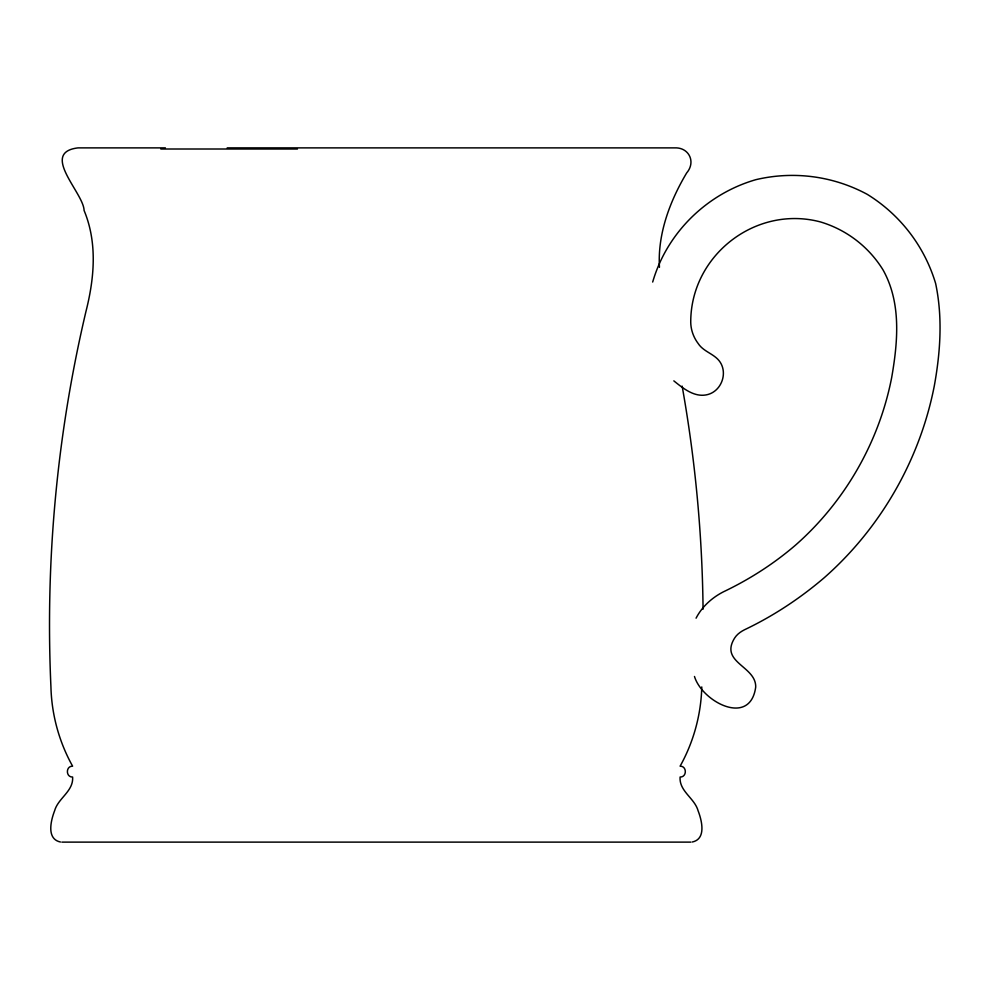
<?xml version="1.0" encoding="UTF-8"?>
<svg xmlns="http://www.w3.org/2000/svg" width="990" height="990" viewBox="0 0 990 990"><rect width="100%" height="100%" fill="white"/><g stroke="black" fill="none" stroke-linecap="round" stroke-linejoin="round"><path stroke-width="1.49" d="M701.774 686.949C701.093 714.607 693.582 742.042 680.093 766.186C687.06 765.926 687.06 777.298 680.093 777.039C679.041 791.258 694.584 798.088 698.074 810.711C701.774 820.277 706.588 839.05 692.258 842.007M652.682 282.039C666.889 232.86 706.798 193.805 755.865 179.673C793.559 170.738 833.147 175.948 867.24 194.337C900.207 214.669 924.512 246.337 935.624 283.449C942.765 317.246 940.438 351.821 934.362 385.58C920.007 459.57 880.667 528.165 824.027 577.9C799.858 598.529 773.215 616.089 744.517 629.764C740.644 631.719 737.03 634.293 734.667 637.993C719.21 662.681 756.199 666.023 755.704 687.072C750.222 727.304 702.059 701.7 694.485 676.479M696.069 618.181C701.972 606.684 712.058 597.614 723.504 591.785C749.393 579.435 773.66 563.904 795.44 545.205C844.854 501.806 879.182 441.961 891.705 377.4C897.893 341.699 901.407 302.829 883.055 269.936C868.787 246.795 846.561 229.742 820.512 221.946C755.741 204.683 690.513 255.432 690.735 322.356C690.871 329.967 693.582 337.466 698.185 343.53C703.667 352.044 714.867 353.875 720.274 362.34C727.675 373.923 721.215 390.815 707.974 394.49C694.93 398.079 683.31 388.488 673.831 380.865M165.392 147.881L78.012 147.881C39.464 152.497 83.742 192.976 84.076 210.437C97.565 242.872 94.359 278.252 85.969 311.417C56.999 434.177 45.169 560.946 50.935 686.949C51.616 714.607 59.128 742.042 72.617 766.186C65.649 765.926 65.649 777.298 72.617 777.039C73.668 791.258 58.125 798.088 54.636 810.711C50.935 820.277 46.122 839.05 60.452 842.007M227.18 147.881L674.697 147.881C688.854 147.238 696.193 161.84 686.652 172.965C669.834 201.18 657.484 234.085 659.451 267.325M160.801 149.007L297.458 149.007M61.863 842.119L690.847 842.119M682.135 386.112C695.265 459.719 702.294 534.427 703.061 609.209"/></g></svg>
